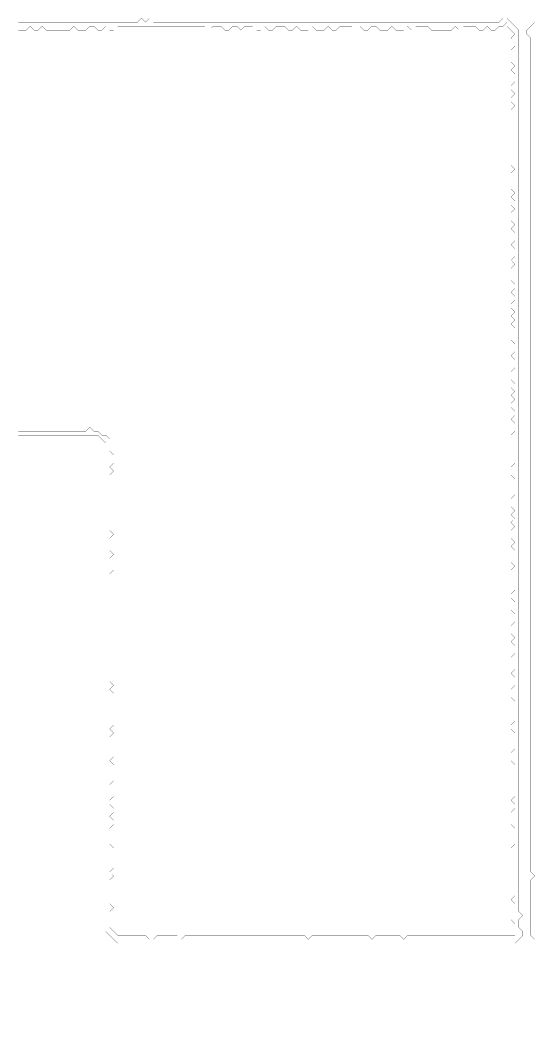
# Model space of a CAD drawing. Header units: metres. Extents: x 0 to 5012, y -5012 to 0.
# Drawn here: x 1260 to 2521, y -5012 to -2516 of the extents above; entities that cross this region are included whole.
import ezdxf

# ---------------------------------------------------------------- set-up
doc = ezdxf.new("R2010")
doc.units = ezdxf.units.M
doc.layers.add('conductor', color=1, linetype='Continuous')
doc.layers.add('substrate', color=5, linetype='Continuous')

msp = doc.modelspace()

# ---------------------------------------------------------------- linework, layer by layer
at = {"layer": 'conductor', "const_width": 0.5}
msp.add_lwpolyline([(1255.5, -3531.1), (1265.3, -3531.1), (1275.1, -3531.1), (1284.9, -3531.1), (1294.7, -3531.1), (1304.5, -3531.1), (1314.4, -3531.1), (1324.2, -3531.1), (1334, -3531.1), (1343.8, -3531.1), (1353.6, -3531.1), (1363.4, -3531.1), (1373.2, -3531.1), (1383, -3531.1), (1392.8, -3531.1), (1402.6, -3531.1), (1412.4, -3531.1), (1422.2, -3531.1), (1432.1, -3521.3), (1441.9, -3531.1), (1451.7, -3531.1), (1461.5, -3540.9), (1471.3, -3540.9), (1481.1, -3550.7), (1481.1, -3560.5), (1481.1, -3570.3), (1481.1, -3580.1), (1490.9, -3589.9), (1490.9, -3599.8), (1490.9, -3609.6), (1481.1, -3619.4), (1490.9, -3629.2), (1481.1, -3639), (1481.1, -3648.8), (1481.1, -3658.6), (1481.1, -3668.4), (1481.1, -3678.2), (1481.1, -3688), (1481.1, -3697.8), (1481.1, -3707.6), (1481.1, -3717.5), (1481.1, -3727.3), (1481.1, -3737.1), (1481.1, -3746.9), (1490.9, -3756.7), (1481.1, -3766.5), (1481.1, -3776.3), (1490.9, -3786.1), (1481.1, -3795.9), (1481.1, -3805.7), (1481.1, -3815.5), (1481.1, -3825.4), (1490.9, -3835.2), (1481.1, -3845), (1481.1, -3854.8), (1490.9, -3864.6), (1490.9, -3874.4), (1481.1, -3884.2), (1481.1, -3894), (1481.1, -3903.8), (1481.1, -3913.6), (1481.1, -3923.4), (1481.1, -3933.2), (1481.1, -3943.1), (1481.1, -3952.9), (1481.1, -3962.7), (1481.1, -3972.5), (1481.1, -3982.3), (1481.1, -3992.1), (1481.1, -4001.9), (1481.1, -4011.7), (1481.1, -4021.5), (1481.1, -4031.3), (1481.1, -4041.1), (1481.1, -4050.9), (1481.1, -4060.8), (1481.1, -4070.6), (1481.1, -4080.4), (1481.1, -4090.2), (1481.1, -4100), (1481.1, -4109.8), (1481.1, -4119.6), (1481.1, -4129.4), (1481.1, -4139.2), (1481.1, -4149), (1490.9, -4158.8), (1481.1, -4168.7), (1490.9, -4178.5), (1490.9, -4188.3), (1490.9, -4198.1), (1490.9, -4207.9), (1490.9, -4217.7), (1490.9, -4227.5), (1490.9, -4237.3), (1490.9, -4247.1), (1490.9, -4256.9), (1481.1, -4266.7), (1490.9, -4276.5), (1481.1, -4286.4), (1481.1, -4296.2), (1481.1, -4306), (1490.9, -4315.8), (1490.9, -4325.6), (1490.9, -4335.4), (1481.1, -4345.2), (1490.9, -4355), (1490.9, -4364.8), (1490.9, -4374.6), (1490.9, -4384.4), (1490.9, -4394.2), (1481.1, -4404.1), (1490.9, -4413.9), (1490.9, -4423.7), (1490.9, -4433.5), (1481.1, -4443.3), (1481.1, -4453.1), (1490.9, -4462.9), (1490.9, -4472.7), (1481.1, -4482.5), (1490.9, -4492.3), (1490.9, -4502.1), (1481.1, -4512), (1481.1, -4521.8), (1490.9, -4531.6), (1481.1, -4541.4), (1481.1, -4551.2), (1490.9, -4561), (1490.9, -4570.8), (1490.9, -4580.6), (1490.9, -4590.4), (1490.9, -4600.2), (1490.9, -4610), (1481.1, -4619.8), (1490.9, -4629.7), (1481.1, -4639.5), (1481.1, -4649.3), (1481.1, -4659.1), (1481.1, -4668.9), (1481.1, -4678.7), (1481.1, -4688.5), (1481.1, -4698.3), (1490.9, -4708.1), (1481.1, -4717.9), (1481.1, -4727.7), (1481.1, -4737.6), (1490.9, -4747.4), (1481.1, -4757.2), (1490.9, -4767), (1500.7, -4776.8), (1510.5, -4776.8), (1520.3, -4776.8), (1530.1, -4776.8), (1539.9, -4776.8), (1549.8, -4776.8), (1559.6, -4776.8), (1569.4, -4776.8), (1579.2, -4786.6), (1589, -4786.6), (1598.8, -4776.8), (1608.6, -4776.8), (1618.4, -4776.8), (1628.2, -4776.8), (1638, -4776.8), (1647.8, -4776.8), (1657.7, -4786.6), (1667.5, -4776.8), (1677.3, -4776.8), (1687.1, -4776.8), (1696.9, -4776.8), (1706.7, -4776.8), (1716.5, -4776.8), (1726.3, -4776.8), (1736.1, -4776.8), (1745.9, -4776.8), (1755.7, -4776.8), (1765.5, -4776.8), (1775.4, -4776.8), (1785.2, -4776.8), (1795, -4776.8), (1804.8, -4776.8), (1814.6, -4776.8), (1824.4, -4776.8), (1834.2, -4776.8), (1844, -4776.8), (1853.8, -4776.8), (1863.6, -4776.8), (1873.4, -4776.8), (1883.2, -4776.8), (1893.1, -4776.8), (1902.9, -4776.8), (1912.7, -4776.8), (1922.5, -4776.8), (1932.3, -4776.8), (1942.1, -4776.8), (1951.9, -4776.8), (1961.7, -4776.8), (1971.5, -4786.6), (1981.3, -4776.8), (1991.1, -4776.8), (2001, -4776.8), (2010.8, -4776.8), (2020.6, -4776.8), (2030.4, -4776.8), (2040.2, -4776.8), (2050, -4776.8), (2059.8, -4776.8), (2069.6, -4776.8), (2079.4, -4776.8), (2089.2, -4776.8), (2099, -4776.8), (2108.8, -4776.8), (2118.7, -4776.8), (2128.5, -4786.6), (2138.3, -4776.8), (2148.1, -4776.8), (2157.9, -4776.8), (2167.7, -4776.8), (2177.5, -4776.8), (2187.3, -4776.8), (2197.1, -4776.8), (2206.9, -4786.6), (2216.7, -4776.8), (2226.6, -4776.8), (2236.4, -4776.8), (2246.2, -4776.8), (2256, -4776.8), (2265.8, -4776.8), (2275.6, -4776.8), (2285.4, -4776.8), (2295.2, -4776.8), (2305, -4776.8), (2314.8, -4776.8), (2324.6, -4776.8), (2334.4, -4776.8), (2344.3, -4776.8), (2354.1, -4776.8), (2363.9, -4776.8), (2373.7, -4776.8), (2383.5, -4776.8), (2393.3, -4776.8), (2403.1, -4776.8), (2412.9, -4776.8), (2422.7, -4776.8), (2432.5, -4776.8), (2442.3, -4776.8), (2452.1, -4776.8), (2462, -4776.8), (2471.8, -4776.8), (2481.6, -4776.8), (2481.6, -4767), (2481.6, -4757.2), (2481.6, -4747.4), (2471.8, -4737.6), (2471.8, -4727.7), (2481.6, -4717.9), (2481.6, -4708.1), (2481.6, -4698.3), (2471.8, -4688.5), (2481.6, -4678.7), (2481.6, -4668.9), (2481.6, -4659.1), (2471.8, -4649.3), (2471.8, -4639.5), (2471.8, -4629.7), (2471.8, -4619.8), (2471.8, -4610), (2471.8, -4600.2), (2471.8, -4590.4), (2471.8, -4580.6), (2471.8, -4570.8), (2471.8, -4561), (2481.6, -4551.2), (2481.6, -4541.4), (2481.6, -4531.6), (2481.6, -4521.8), (2481.6, -4512), (2471.8, -4502.1), (2471.8, -4492.3), (2471.8, -4482.5), (2471.8, -4472.7), (2481.6, -4462.9), (2481.6, -4453.1), (2471.8, -4443.3), (2481.6, -4433.5), (2471.8, -4423.7), (2471.8, -4413.9), (2471.8, -4404.1), (2481.6, -4394.2), (2481.6, -4384.4), (2481.6, -4374.6), (2481.6, -4364.8), (2481.6, -4355), (2471.8, -4345.2), (2471.8, -4335.4), (2471.8, -4325.6), (2481.6, -4315.8), (2481.6, -4306), (2481.6, -4296.2), (2481.6, -4286.4), (2481.6, -4276.5), (2471.8, -4266.7), (2471.8, -4256.9), (2481.6, -4247.1), (2481.6, -4237.3), (2481.6, -4227.5), (2481.6, -4217.7), (2481.6, -4207.9), (2481.6, -4198.1), (2471.8, -4188.3), (2471.8, -4178.5), (2471.8, -4168.7), (2481.6, -4158.8), (2481.6, -4149), (2481.6, -4139.2), (2471.8, -4129.4), (2481.6, -4119.6), (2481.6, -4109.8), (2471.8, -4100), (2471.8, -4090.2), (2481.6, -4080.4), (2481.6, -4070.6), (2481.6, -4060.8), (2471.8, -4050.9), (2481.6, -4041.1), (2471.8, -4031.3), (2471.8, -4021.5), (2471.8, -4011.7), (2481.6, -4001.9), (2481.6, -3992.1), (2481.6, -3982.3), (2471.8, -3972.5), (2481.6, -3962.7), (2481.6, -3952.9), (2471.8, -3943.1), (2471.8, -3933.2), (2481.6, -3923.4), (2481.6, -3913.6), (2481.6, -3903.8), (2481.6, -3894), (2481.6, -3884.2), (2471.8, -3874.4), (2481.6, -3864.6), (2471.8, -3854.8), (2481.6, -3845), (2481.6, -3835.2), (2481.6, -3825.4), (2471.8, -3815.5), (2481.6, -3805.7), (2471.8, -3795.9), (2471.8, -3786.1), (2471.8, -3776.3), (2481.6, -3766.5), (2471.8, -3756.7), (2481.6, -3746.9), (2471.8, -3737.1), (2481.6, -3727.3), (2471.8, -3717.5), (2471.8, -3707.6), (2471.8, -3697.8), (2481.6, -3688), (2481.6, -3678.2), (2481.6, -3668.4), (2481.6, -3658.6), (2481.6, -3648.8), (2471.8, -3639), (2471.8, -3629.2), (2471.8, -3619.4), (2481.6, -3609.6), (2481.6, -3599.8), (2481.6, -3589.9), (2481.6, -3580.1), (2481.6, -3570.3), (2481.6, -3560.5), (2481.6, -3550.7), (2471.8, -3540.9), (2481.6, -3531.1), (2481.6, -3521.3), (2481.6, -3511.5), (2471.8, -3501.7), (2481.6, -3491.9), (2481.6, -3482.1), (2471.8, -3472.2), (2471.8, -3462.4), (2481.6, -3452.6), (2471.8, -3442.8), (2481.6, -3433), (2471.8, -3423.2), (2481.6, -3413.4), (2471.8, -3403.6), (2471.8, -3393.8), (2471.8, -3384), (2481.6, -3374.2), (2481.6, -3364.3), (2481.6, -3354.5), (2471.8, -3344.7), (2481.6, -3334.9), (2481.6, -3325.1), (2481.6, -3315.3), (2471.8, -3305.5), (2481.6, -3295.7), (2481.6, -3285.9), (2481.6, -3276.1), (2471.8, -3266.3), (2481.6, -3256.5), (2471.8, -3246.6), (2481.6, -3236.8), (2471.8, -3227), (2471.8, -3217.2), (2481.6, -3207.4), (2481.6, -3197.6), (2471.8, -3187.8), (2481.6, -3178), (2481.6, -3168.2), (2471.8, -3158.4), (2471.8, -3148.6), (2471.8, -3138.8), (2471.8, -3128.9), (2481.6, -3119.1), (2471.8, -3109.3), (2481.6, -3099.5), (2481.6, -3089.7), (2481.6, -3079.9), (2471.8, -3070.1), (2481.6, -3060.3), (2481.6, -3050.5), (2481.6, -3040.7), (2471.8, -3030.9), (2481.6, -3021), (2471.8, -3011.2), (2471.8, -3001.4), (2471.8, -2991.6), (2481.6, -2981.8), (2471.8, -2972), (2481.6, -2962.2), (2471.8, -2952.4), (2481.6, -2942.6), (2471.8, -2932.8), (2471.8, -2923), (2471.8, -2913.2), (2471.8, -2903.3), (2471.8, -2893.5), (2481.6, -2883.7), (2471.8, -2873.9), (2471.8, -2864.1), (2471.8, -2854.3), (2471.8, -2844.5), (2471.8, -2834.7), (2471.8, -2824.9), (2471.8, -2815.1), (2471.8, -2805.3), (2471.8, -2795.4), (2471.8, -2785.6), (2471.8, -2775.8), (2471.8, -2766), (2471.8, -2756.2), (2471.8, -2746.4), (2471.8, -2736.6), (2481.6, -2726.8), (2471.8, -2717), (2471.8, -2707.2), (2481.6, -2697.4), (2471.8, -2687.6), (2471.8, -2677.7), (2481.6, -2667.9), (2481.6, -2658.1), (2481.6, -2648.3), (2471.8, -2638.5), (2481.6, -2628.7), (2471.8, -2618.9), (2471.8, -2609.1), (2471.8, -2599.3), (2471.8, -2589.5), (2481.6, -2579.7), (2481.6, -2569.9), (2471.8, -2560), (2481.6, -2550.2), (2471.8, -2540.4), (2462, -2530.6), (2462, -2520.8), (2452.1, -2530.6), (2442.3, -2530.6), (2432.5, -2540.4), (2422.7, -2540.4), (2412.9, -2530.6), (2403.1, -2540.4), (2393.3, -2540.4), (2383.5, -2530.6), (2373.7, -2530.6), (2363.9, -2530.6), (2354.1, -2530.6), (2344.3, -2540.4), (2334.4, -2530.6), (2324.6, -2540.4), (2314.8, -2540.4), (2305, -2540.4), (2295.2, -2540.4), (2285.4, -2540.4), (2275.6, -2540.4), (2265.8, -2530.6), (2256, -2530.6), (2246.2, -2530.6), (2236.4, -2530.6), (2226.6, -2540.4), (2216.7, -2530.6), (2206.9, -2540.4), (2197.1, -2540.4), (2187.3, -2540.4), (2177.5, -2530.6), (2167.7, -2540.4), (2157.9, -2540.4), (2148.1, -2540.4), (2138.3, -2530.6), (2128.5, -2530.6), (2118.7, -2540.4), (2108.8, -2540.4), (2099, -2530.6), (2089.2, -2540.4), (2079.4, -2530.6), (2069.6, -2530.6), (2059.8, -2530.6), (2050, -2530.6), (2040.2, -2540.4), (2030.4, -2540.4), (2020.6, -2530.6), (2010.8, -2540.4), (2001, -2540.4), (1991.1, -2540.4), (1981.3, -2530.6), (1971.5, -2540.4), (1961.7, -2540.4), (1951.9, -2540.4), (1942.1, -2530.6), (1932.3, -2540.4), (1922.5, -2540.4), (1912.7, -2530.6), (1902.9, -2530.6), (1893.1, -2530.6), (1883.2, -2540.4), (1873.4, -2540.4), (1863.6, -2530.6), (1853.8, -2540.4), (1844, -2540.4), (1834.2, -2530.6), (1824.4, -2530.6), (1814.6, -2530.6), (1804.8, -2540.4), (1795, -2530.6), (1785.2, -2530.6), (1775.4, -2540.4), (1765.5, -2540.4), (1755.7, -2530.6), (1745.9, -2530.6), (1736.1, -2530.6), (1726.3, -2540.4), (1716.5, -2530.6), (1706.7, -2530.6), (1696.9, -2530.6), (1687.1, -2530.6), (1677.3, -2530.6), (1667.5, -2530.6), (1657.7, -2530.6), (1647.8, -2530.6), (1638, -2530.6), (1628.2, -2530.6), (1618.4, -2530.6), (1608.6, -2530.6), (1598.8, -2530.6), (1589, -2530.6), (1579.2, -2530.6), (1569.4, -2530.6), (1559.6, -2530.6), (1549.8, -2530.6), (1539.9, -2530.6), (1530.1, -2530.6), (1520.3, -2530.6), (1510.5, -2530.6), (1500.7, -2530.6), (1490.9, -2540.4), (1481.1, -2540.4), (1471.3, -2530.6), (1461.5, -2540.4), (1451.7, -2540.4), (1441.9, -2530.6), (1432.1, -2530.6), (1422.2, -2540.4), (1412.4, -2540.4), (1402.6, -2540.4), (1392.8, -2530.6), (1383, -2540.4), (1373.2, -2540.4), (1363.4, -2540.4), (1353.6, -2540.4), (1343.8, -2540.4), (1334, -2540.4), (1324.2, -2540.4), (1314.4, -2530.6), (1304.5, -2540.4), (1294.7, -2540.4), (1284.9, -2530.6), (1275.1, -2540.4), (1265.3, -2540.4), (1255.5, -2540.4)], dxfattribs=at)
at = {"layer": 'substrate', "const_width": 0.5}
for points in [[(1255.5, -2520.8), (1265.3, -2520.8), (1275.1, -2520.8), (1284.9, -2520.8), (1294.7, -2520.8), (1304.5, -2520.8), (1314.4, -2520.8), (1324.2, -2520.8), (1334, -2520.8), (1343.8, -2520.8), (1353.6, -2520.8), (1363.4, -2520.8), (1373.2, -2520.8), (1383, -2520.8), (1392.8, -2520.8), (1402.6, -2520.8), (1412.4, -2520.8), (1422.2, -2520.8), (1432.1, -2520.8), (1441.9, -2520.8), (1451.7, -2520.8), (1461.5, -2520.8), (1471.3, -2520.8), (1481.1, -2520.8), (1490.9, -2520.8), (1500.7, -2520.8), (1510.5, -2520.8), (1520.3, -2520.8), (1530.1, -2520.8), (1539.9, -2520.8), (1549.8, -2520.8), (1559.6, -2511), (1569.4, -2520.8), (1579.2, -2511), (1589, -2520.8), (1598.8, -2520.8), (1608.6, -2520.8), (1618.4, -2520.8), (1628.2, -2520.8), (1638, -2520.8), (1647.8, -2520.8), (1657.7, -2520.8), (1667.5, -2520.8), (1677.3, -2520.8), (1687.1, -2520.8), (1696.9, -2520.8), (1706.7, -2520.8), (1716.5, -2520.8), (1726.3, -2520.8), (1736.1, -2520.8), (1745.9, -2520.8), (1755.7, -2520.8), (1765.5, -2520.8), (1775.4, -2520.8), (1785.2, -2520.8), (1795, -2520.8), (1804.8, -2520.8), (1814.6, -2520.8), (1824.4, -2520.8), (1834.2, -2520.8), (1844, -2520.8), (1853.8, -2520.8), (1863.6, -2520.8), (1873.4, -2520.8), (1883.2, -2520.8), (1893.1, -2520.8), (1902.9, -2520.8), (1912.7, -2520.8), (1922.5, -2520.8), (1932.3, -2520.8), (1942.1, -2520.8), (1951.9, -2520.8), (1961.7, -2520.8), (1971.5, -2520.8), (1981.3, -2520.8), (1991.1, -2520.8), (2001, -2520.8), (2010.8, -2520.8), (2020.6, -2520.8), (2030.4, -2520.8), (2040.2, -2520.8), (2050, -2520.8), (2059.8, -2520.8), (2069.6, -2520.8), (2079.4, -2520.8), (2089.2, -2520.8), (2099, -2520.8), (2108.8, -2520.8), (2118.7, -2520.8), (2128.5, -2520.8), (2138.3, -2520.8), (2148.1, -2520.8), (2157.9, -2520.8), (2167.7, -2520.8), (2177.5, -2520.8), (2187.3, -2520.8), (2197.1, -2520.8), (2206.9, -2520.8), (2216.7, -2520.8), (2226.6, -2520.8), (2236.4, -2520.8), (2246.2, -2520.8), (2256, -2520.8), (2265.8, -2520.8), (2275.6, -2520.8), (2285.4, -2520.8), (2295.2, -2520.8), (2305, -2520.8), (2314.8, -2520.8), (2324.6, -2520.8), (2334.4, -2520.8), (2344.3, -2520.8), (2354.1, -2520.8), (2363.9, -2520.8), (2373.7, -2520.8), (2383.5, -2520.8), (2393.3, -2520.8), (2403.1, -2520.8), (2412.9, -2520.8), (2422.7, -2520.8), (2432.5, -2520.8), (2442.3, -2520.8), (2452.1, -2511)], [(2462, -2511), (2471.8, -2520.8), (2481.6, -2530.6), (2491.4, -2540.4), (2491.4, -2550.2), (2491.4, -2560), (2491.4, -2569.9), (2491.4, -2579.7), (2491.4, -2589.5), (2491.4, -2599.3), (2491.4, -2609.1), (2491.4, -2618.9), (2491.4, -2628.7), (2491.4, -2638.5), (2491.4, -2648.3), (2491.4, -2658.1), (2491.4, -2667.9), (2491.4, -2677.7), (2491.4, -2687.6), (2491.4, -2697.4), (2491.4, -2707.2), (2491.4, -2717), (2491.4, -2726.8), (2491.4, -2736.6), (2491.4, -2746.4), (2491.4, -2756.2), (2491.4, -2766), (2491.4, -2775.8), (2491.4, -2785.6), (2491.4, -2795.4), (2491.4, -2805.3), (2491.4, -2815.1), (2491.4, -2824.9), (2491.4, -2834.7), (2491.4, -2844.5), (2491.4, -2854.3), (2491.4, -2864.1), (2491.4, -2873.9), (2491.4, -2883.7), (2491.4, -2893.5), (2491.4, -2903.3), (2491.4, -2913.2), (2491.4, -2923), (2491.4, -2932.8), (2491.4, -2942.6), (2491.4, -2952.4), (2491.4, -2962.2), (2491.4, -2972), (2491.4, -2981.8), (2491.4, -2991.6), (2491.4, -3001.4), (2491.4, -3011.2), (2491.4, -3021), (2491.4, -3030.9), (2491.4, -3040.7), (2491.4, -3050.5), (2491.4, -3060.3), (2491.4, -3070.1), (2491.4, -3079.9), (2491.4, -3089.7), (2491.4, -3099.5), (2491.4, -3109.3), (2491.4, -3119.1), (2491.4, -3128.9), (2491.4, -3138.8), (2491.4, -3148.6), (2491.4, -3158.4), (2491.4, -3168.2), (2491.4, -3178), (2491.4, -3187.8), (2491.4, -3197.6), (2491.4, -3207.4), (2491.4, -3217.2), (2491.4, -3227), (2491.4, -3236.8), (2491.4, -3246.6), (2491.4, -3256.5), (2491.4, -3266.3), (2491.4, -3276.1), (2491.4, -3285.9), (2491.4, -3295.7), (2491.4, -3305.5), (2491.4, -3315.3), (2491.4, -3325.1), (2491.4, -3334.9), (2491.4, -3344.7), (2491.4, -3354.5), (2491.4, -3364.3), (2491.4, -3374.2), (2491.4, -3384), (2491.4, -3393.8), (2491.4, -3403.6), (2491.4, -3413.4), (2491.4, -3423.2), (2491.4, -3433), (2491.4, -3442.8), (2491.4, -3452.6), (2491.4, -3462.4), (2491.4, -3472.2), (2491.4, -3482.1), (2491.4, -3491.9), (2491.4, -3501.7), (2491.4, -3511.5), (2491.4, -3521.3), (2491.4, -3531.1), (2491.4, -3540.9), (2491.4, -3550.7), (2491.4, -3560.5), (2491.4, -3570.3), (2491.4, -3580.1), (2491.4, -3589.9), (2491.4, -3599.8), (2491.4, -3609.6), (2491.4, -3619.4), (2491.4, -3629.2), (2491.4, -3639), (2491.4, -3648.8), (2491.4, -3658.6), (2491.4, -3668.4), (2491.4, -3678.2), (2491.4, -3688), (2491.4, -3697.8), (2491.4, -3707.6), (2491.4, -3717.5), (2491.4, -3727.3), (2491.4, -3737.1), (2491.4, -3746.9), (2491.4, -3756.7), (2491.4, -3766.5), (2491.4, -3776.3), (2491.4, -3786.1), (2491.4, -3795.9), (2491.4, -3805.7), (2491.4, -3815.5), (2491.4, -3825.4), (2491.4, -3835.2), (2491.4, -3845), (2491.4, -3854.8), (2491.4, -3864.6), (2491.4, -3874.4), (2491.4, -3884.2), (2491.4, -3894), (2491.4, -3903.8), (2491.4, -3913.6), (2491.4, -3923.4), (2491.4, -3933.2), (2491.4, -3943.1), (2491.4, -3952.9), (2491.4, -3962.7), (2491.4, -3972.5), (2491.4, -3982.3), (2491.4, -3992.1), (2491.4, -4001.9), (2491.4, -4011.7), (2491.4, -4021.5), (2491.4, -4031.3), (2491.4, -4041.1), (2491.4, -4050.9), (2491.4, -4060.8), (2491.4, -4070.6), (2491.4, -4080.4), (2491.4, -4090.2), (2491.4, -4100), (2491.4, -4109.8), (2491.4, -4119.6), (2491.4, -4129.4), (2491.4, -4139.2), (2491.4, -4149), (2491.4, -4158.8), (2491.4, -4168.7), (2491.4, -4178.5), (2491.4, -4188.3), (2491.4, -4198.1), (2491.4, -4207.9), (2491.4, -4217.7), (2491.4, -4227.5), (2491.4, -4237.3), (2491.4, -4247.1), (2491.4, -4256.9), (2491.4, -4266.7), (2491.4, -4276.5), (2491.4, -4286.4), (2491.4, -4296.2), (2491.4, -4306), (2491.4, -4315.8), (2491.4, -4325.6), (2491.4, -4335.4), (2491.4, -4345.2), (2491.4, -4355), (2491.4, -4364.8), (2491.4, -4374.6), (2491.4, -4384.4), (2491.4, -4394.2), (2491.4, -4404.1), (2491.4, -4413.9), (2491.4, -4423.7), (2491.4, -4433.5), (2491.4, -4443.3), (2491.4, -4453.1), (2491.4, -4462.9), (2491.4, -4472.7), (2491.4, -4482.5), (2491.4, -4492.3), (2491.4, -4502.1), (2491.4, -4512), (2491.4, -4521.8), (2491.4, -4531.6), (2491.4, -4541.4), (2491.4, -4551.2), (2491.4, -4561), (2491.4, -4570.8), (2491.4, -4580.6), (2491.4, -4590.4), (2491.4, -4600.2), (2491.4, -4610), (2491.4, -4619.8), (2491.4, -4629.7), (2491.4, -4639.5), (2491.4, -4649.3), (2491.4, -4659.1), (2491.4, -4668.9), (2491.4, -4678.7), (2491.4, -4688.5), (2491.4, -4698.3), (2491.4, -4708.1), (2491.4, -4717.9), (2501.2, -4727.7), (2491.4, -4737.6), (2491.4, -4747.4), (2491.4, -4757.2), (2501.2, -4767), (2501.2, -4776.8), (2491.4, -4786.6), (2481.6, -4796.4), (2471.8, -4796.4), (2462, -4796.4), (2452.1, -4796.4), (2442.3, -4796.4), (2432.5, -4796.4), (2422.7, -4796.4), (2412.9, -4796.4), (2403.1, -4796.4), (2393.3, -4796.4), (2383.5, -4796.4), (2373.7, -4796.4), (2363.9, -4796.4), (2354.1, -4796.4), (2344.3, -4796.4), (2334.4, -4796.4), (2324.6, -4796.4), (2314.8, -4796.4), (2305, -4796.4), (2295.2, -4796.4), (2285.4, -4796.4), (2275.6, -4796.4), (2265.8, -4796.4), (2256, -4796.4), (2246.2, -4796.4), (2236.4, -4796.4), (2226.6, -4796.4), (2216.7, -4796.4), (2206.9, -4796.4), (2197.1, -4796.4), (2187.3, -4796.4), (2177.5, -4796.4), (2167.7, -4796.4), (2157.9, -4796.4), (2148.1, -4796.4), (2138.3, -4796.4), (2128.5, -4796.4), (2118.7, -4796.4), (2108.8, -4796.4), (2099, -4796.4), (2089.2, -4796.4), (2079.4, -4796.4), (2069.6, -4796.4), (2059.8, -4796.4), (2050, -4796.4), (2040.2, -4796.4), (2030.4, -4796.4), (2020.6, -4796.4), (2010.8, -4796.4), (2001, -4796.4), (1991.1, -4796.4), (1981.3, -4796.4), (1971.5, -4796.4), (1961.7, -4796.4), (1951.9, -4796.4), (1942.1, -4796.4), (1932.3, -4796.4), (1922.5, -4796.4), (1912.7, -4796.4), (1902.9, -4796.4), (1893.1, -4796.4), (1883.2, -4796.4), (1873.4, -4796.4), (1863.6, -4796.4), (1853.8, -4796.4), (1844, -4796.4), (1834.2, -4796.4), (1824.4, -4796.4), (1814.6, -4796.4), (1804.8, -4796.4), (1795, -4796.4), (1785.2, -4796.4), (1775.4, -4796.4), (1765.5, -4796.4), (1755.7, -4796.4), (1745.9, -4796.4), (1736.1, -4796.4), (1726.3, -4796.4), (1716.5, -4796.4), (1706.7, -4796.4), (1696.9, -4796.4), (1687.1, -4796.4), (1677.3, -4796.4), (1667.5, -4796.4), (1657.7, -4796.4), (1647.8, -4796.4), (1638, -4796.4), (1628.2, -4796.4), (1618.4, -4796.4), (1608.6, -4796.4), (1598.8, -4796.4), (1589, -4796.4), (1579.2, -4796.4), (1569.4, -4796.4), (1559.6, -4796.4), (1549.8, -4796.4), (1539.9, -4796.4), (1530.1, -4796.4), (1520.3, -4796.4), (1510.5, -4796.4), (1500.7, -4796.4), (1490.9, -4786.6), (1481.1, -4776.8), (1471.3, -4767), (1471.3, -4757.2), (1471.3, -4747.4), (1471.3, -4737.6), (1471.3, -4727.7), (1471.3, -4717.9), (1471.3, -4708.1), (1471.3, -4698.3), (1471.3, -4688.5), (1471.3, -4678.7), (1471.3, -4668.9), (1471.3, -4659.1), (1471.3, -4649.3), (1471.3, -4639.5), (1471.3, -4629.7), (1471.3, -4619.8), (1471.3, -4610), (1471.3, -4600.2), (1471.3, -4590.4), (1471.3, -4580.6), (1471.3, -4570.8), (1471.3, -4561), (1471.3, -4551.2), (1471.3, -4541.4), (1471.3, -4531.6), (1471.3, -4521.8), (1471.3, -4512), (1471.3, -4502.1), (1471.3, -4492.3), (1471.3, -4482.5), (1471.3, -4472.7), (1471.3, -4462.9), (1471.3, -4453.1), (1471.3, -4443.3), (1471.3, -4433.5), (1471.3, -4423.7), (1471.3, -4413.9), (1471.3, -4404.1), (1471.3, -4394.2), (1471.3, -4384.4), (1471.3, -4374.6), (1471.3, -4364.8), (1471.3, -4355), (1471.3, -4345.2), (1471.3, -4335.4), (1471.3, -4325.6), (1471.3, -4315.8), (1471.3, -4306), (1471.3, -4296.2), (1471.3, -4286.4), (1471.3, -4276.5), (1471.3, -4266.7), (1471.3, -4256.9), (1471.3, -4247.1), (1471.3, -4237.3), (1471.3, -4227.5), (1471.3, -4217.7), (1471.3, -4207.9), (1471.3, -4198.1), (1471.3, -4188.3), (1471.3, -4178.5), (1471.3, -4168.7), (1471.3, -4158.8), (1471.3, -4149), (1471.3, -4139.2), (1471.3, -4129.4), (1471.3, -4119.6), (1471.3, -4109.8), (1471.3, -4100), (1471.3, -4090.2), (1471.3, -4080.4), (1471.3, -4070.6), (1471.3, -4060.8), (1471.3, -4050.9), (1471.3, -4041.1), (1471.3, -4031.3), (1471.3, -4021.5), (1471.3, -4011.7), (1471.3, -4001.9), (1471.3, -3992.1), (1471.3, -3982.3), (1471.3, -3972.5), (1471.3, -3962.7), (1471.3, -3952.9), (1471.3, -3943.1), (1471.3, -3933.2), (1471.3, -3923.4), (1471.3, -3913.6), (1471.3, -3903.8), (1471.3, -3894), (1471.3, -3884.2), (1471.3, -3874.4), (1471.3, -3864.6), (1471.3, -3854.8), (1471.3, -3845), (1471.3, -3835.2), (1471.3, -3825.4), (1471.3, -3815.5), (1471.3, -3805.7), (1471.3, -3795.9), (1471.3, -3786.1), (1471.3, -3776.3), (1471.3, -3766.5), (1471.3, -3756.7), (1471.3, -3746.9), (1471.3, -3737.1), (1471.3, -3727.3), (1471.3, -3717.5), (1471.3, -3707.6), (1471.3, -3697.8), (1471.3, -3688), (1471.3, -3678.2), (1471.3, -3668.4), (1471.3, -3658.6), (1471.3, -3648.8), (1471.3, -3639), (1471.3, -3629.2), (1471.3, -3619.4), (1471.3, -3609.6), (1471.3, -3599.8), (1471.3, -3589.9), (1471.3, -3580.1), (1471.3, -3570.3), (1471.3, -3560.5), (1461.5, -3550.7), (1451.7, -3540.9), (1441.9, -3540.9), (1432.1, -3540.9), (1422.2, -3540.9), (1412.4, -3540.9), (1402.6, -3540.9), (1392.8, -3540.9), (1383, -3540.9), (1373.2, -3540.9), (1363.4, -3540.9), (1353.6, -3540.9), (1343.8, -3540.9), (1334, -3540.9), (1324.2, -3540.9), (1314.4, -3540.9), (1304.5, -3540.9), (1294.7, -3540.9), (1284.9, -3540.9), (1275.1, -3540.9), (1265.3, -3540.9), (1255.5, -3540.9)], [(2530.6, -4786.6), (2520.8, -4776.8), (2520.8, -4767), (2520.8, -4757.2), (2520.8, -4747.4), (2520.8, -4737.6), (2520.8, -4727.7), (2520.8, -4717.9), (2520.8, -4708.1), (2520.8, -4698.3), (2520.8, -4688.5), (2520.8, -4678.7), (2520.8, -4668.9), (2520.8, -4659.1), (2520.8, -4649.3), (2520.8, -4639.5), (2530.6, -4629.7), (2520.8, -4619.8), (2520.8, -4610), (2520.8, -4600.2), (2520.8, -4590.4), (2520.8, -4580.6), (2520.8, -4570.8), (2520.8, -4561), (2520.8, -4551.2), (2520.8, -4541.4), (2520.8, -4531.6), (2520.8, -4521.8), (2520.8, -4512), (2520.8, -4502.1), (2520.8, -4492.3), (2520.8, -4482.5), (2520.8, -4472.7), (2520.8, -4462.9), (2520.8, -4453.1), (2520.8, -4443.3), (2520.8, -4433.5), (2520.8, -4423.7), (2520.8, -4413.9), (2520.8, -4404.1), (2520.8, -4394.2), (2520.8, -4384.4), (2520.8, -4374.6), (2520.8, -4364.8), (2520.8, -4355), (2520.8, -4345.2), (2520.8, -4335.4), (2520.8, -4325.6), (2520.8, -4315.8), (2520.8, -4306), (2520.8, -4296.2), (2520.8, -4286.4), (2520.8, -4276.5), (2520.8, -4266.7), (2520.8, -4256.9), (2520.8, -4247.1), (2520.8, -4237.3), (2520.8, -4227.5), (2520.8, -4217.7), (2520.8, -4207.9), (2520.8, -4198.1), (2520.8, -4188.3), (2520.8, -4178.5), (2520.8, -4168.7), (2520.8, -4158.8), (2520.8, -4149), (2520.8, -4139.2), (2520.8, -4129.4), (2520.8, -4119.6), (2520.8, -4109.8), (2520.8, -4100), (2520.8, -4090.2), (2520.8, -4080.4), (2520.8, -4070.6), (2520.8, -4060.8), (2520.8, -4050.9), (2520.8, -4041.1), (2520.8, -4031.3), (2520.8, -4021.5), (2520.8, -4011.7), (2520.8, -4001.9), (2520.8, -3992.1), (2520.8, -3982.3), (2520.8, -3972.5), (2520.8, -3962.7), (2520.8, -3952.9), (2520.8, -3943.1), (2520.8, -3933.2), (2520.8, -3923.4), (2520.8, -3913.6), (2520.8, -3903.8), (2520.8, -3894), (2520.8, -3884.2), (2520.8, -3874.4), (2520.8, -3864.6), (2520.8, -3854.8), (2520.8, -3845), (2520.8, -3835.2), (2520.8, -3825.4), (2520.8, -3815.5), (2520.8, -3805.7), (2520.8, -3795.9), (2520.8, -3786.1), (2520.8, -3776.3), (2520.8, -3766.5), (2520.8, -3756.7), (2520.8, -3746.9), (2520.8, -3737.1), (2520.8, -3727.3), (2520.8, -3717.5), (2520.8, -3707.6), (2520.8, -3697.8), (2520.8, -3688), (2520.8, -3678.2), (2520.8, -3668.4), (2520.8, -3658.6), (2520.8, -3648.8), (2520.8, -3639), (2520.8, -3629.2), (2520.8, -3619.4), (2520.8, -3609.6), (2520.8, -3599.8), (2520.8, -3589.9), (2520.8, -3580.1), (2520.8, -3570.3), (2520.8, -3560.5), (2520.8, -3550.7), (2520.8, -3540.9), (2520.8, -3531.1), (2520.8, -3521.3), (2520.8, -3511.5), (2520.8, -3501.7), (2520.8, -3491.9), (2520.8, -3482.1), (2520.8, -3472.2), (2520.8, -3462.4), (2520.8, -3452.6), (2520.8, -3442.8), (2520.8, -3433), (2520.8, -3423.2), (2520.8, -3413.4), (2520.8, -3403.6), (2520.8, -3393.8), (2520.8, -3384), (2520.8, -3374.2), (2520.8, -3364.3), (2520.8, -3354.5), (2520.8, -3344.7), (2520.8, -3334.9), (2520.8, -3325.1), (2520.8, -3315.3), (2520.8, -3305.5), (2520.8, -3295.7), (2520.8, -3285.9), (2520.8, -3276.1), (2520.8, -3266.3), (2520.8, -3256.5), (2520.8, -3246.6), (2520.8, -3236.8), (2520.8, -3227), (2520.8, -3217.2), (2520.8, -3207.4), (2520.8, -3197.6), (2520.8, -3187.8), (2520.8, -3178), (2520.8, -3168.2), (2520.8, -3158.4), (2520.8, -3148.6), (2520.8, -3138.8), (2520.8, -3128.9), (2520.8, -3119.1), (2520.8, -3109.3), (2520.8, -3099.5), (2520.8, -3089.7), (2520.8, -3079.9), (2520.8, -3070.1), (2520.8, -3060.3), (2520.8, -3050.5), (2520.8, -3040.7), (2520.8, -3030.9), (2520.8, -3021), (2520.8, -3011.2), (2520.8, -3001.4), (2520.8, -2991.6), (2520.8, -2981.8), (2520.8, -2972), (2520.8, -2962.2), (2520.8, -2952.4), (2520.8, -2942.6), (2520.8, -2932.8), (2520.8, -2923), (2520.8, -2913.2), (2520.8, -2903.3), (2520.8, -2893.5), (2520.8, -2883.7), (2520.8, -2873.9), (2520.8, -2864.1), (2520.8, -2854.3), (2520.8, -2844.5), (2520.8, -2834.7), (2520.8, -2824.9), (2520.8, -2815.1), (2520.8, -2805.3), (2520.8, -2795.4), (2520.8, -2785.6), (2520.8, -2775.8), (2520.8, -2766), (2520.8, -2756.2), (2520.8, -2746.4), (2520.8, -2736.6), (2520.8, -2726.8), (2520.8, -2717), (2520.8, -2707.2), (2520.8, -2697.4), (2520.8, -2687.6), (2520.8, -2677.7), (2520.8, -2667.9), (2520.8, -2658.1), (2520.8, -2648.3), (2520.8, -2638.5), (2520.8, -2628.7), (2520.8, -2618.9), (2520.8, -2609.1), (2520.8, -2599.3), (2520.8, -2589.5), (2520.8, -2579.7), (2520.8, -2569.9), (2520.8, -2560), (2511, -2550.2), (2511, -2540.4), (2520.8, -2530.6), (2530.6, -2520.8)], [(1255.5, -5012.2), (1265.3, -5012.2), (1275.1, -5012.2), (1284.9, -5012.2), (1294.7, -5012.2), (1304.5, -5012.2), (1314.4, -5012.2), (1324.2, -5012.2), (1334, -5012.2), (1343.8, -5012.2), (1353.6, -5012.2), (1363.4, -5012.2), (1373.2, -5012.2), (1383, -5012.2), (1392.8, -5012.2), (1402.6, -5012.2), (1412.4, -5012.2), (1422.2, -5012.2), (1432.1, -5012.2), (1441.9, -5012.2), (1451.7, -5012.2), (1461.5, -5012.2), (1471.3, -5012.2), (1481.1, -5012.2), (1490.9, -5012.2), (1500.7, -5012.2), (1510.5, -5012.2), (1520.3, -5012.2), (1530.1, -5012.2), (1539.9, -5012.2), (1549.8, -5012.2), (1559.6, -5012.2), (1569.4, -5012.2), (1579.2, -5012.2), (1589, -5012.2), (1598.8, -5012.2), (1608.6, -5012.2), (1618.4, -5012.2), (1628.2, -5012.2), (1638, -5012.2), (1647.8, -5012.2), (1657.7, -5012.2), (1667.5, -5012.2), (1677.3, -5012.2), (1687.1, -5012.2), (1696.9, -5012.2), (1706.7, -5012.2), (1716.5, -5012.2), (1726.3, -5012.2), (1736.1, -5012.2), (1745.9, -5012.2), (1755.7, -5012.2), (1765.5, -5012.2), (1775.4, -5012.2), (1785.2, -5012.2), (1795, -5012.2), (1804.8, -5012.2), (1814.6, -5012.2), (1824.4, -5012.2), (1834.2, -5012.2), (1844, -5012.2), (1853.8, -5012.2), (1863.6, -5012.2), (1873.4, -5012.2), (1883.2, -5012.2), (1893.1, -5012.2), (1902.9, -5012.2), (1912.7, -5012.2), (1922.5, -5012.2), (1932.3, -5012.2), (1942.1, -5012.2), (1951.9, -5012.2), (1961.7, -5012.2), (1971.5, -5012.2), (1981.3, -5012.2), (1991.1, -5012.2), (2001, -5012.2), (2010.8, -5012.2), (2020.6, -5012.2), (2030.4, -5012.2), (2040.2, -5012.2), (2050, -5012.2), (2059.8, -5012.2), (2069.6, -5012.2), (2079.4, -5012.2), (2089.2, -5012.2), (2099, -5012.2), (2108.8, -5012.2), (2118.7, -5012.2), (2128.5, -5012.2), (2138.3, -5012.2), (2148.1, -5012.2), (2157.9, -5012.2), (2167.7, -5012.2), (2177.5, -5012.2), (2187.3, -5012.2), (2197.1, -5012.2), (2206.9, -5012.2), (2216.7, -5012.2), (2226.6, -5012.2), (2236.4, -5012.2), (2246.2, -5012.2), (2256, -5012.2), (2265.8, -5012.2), (2275.6, -5012.2), (2285.4, -5012.2), (2295.2, -5012.2), (2305, -5012.2), (2314.8, -5012.2), (2324.6, -5012.2), (2334.4, -5012.2), (2344.3, -5012.2), (2354.1, -5012.2), (2363.9, -5012.2), (2373.7, -5012.2), (2383.5, -5012.2), (2393.3, -5012.2), (2403.1, -5012.2), (2412.9, -5012.2), (2422.7, -5012.2), (2432.5, -5012.2), (2442.3, -5012.2), (2452.1, -5012.2), (2462, -5012.2), (2471.8, -5012.2), (2481.6, -5012.2), (2491.4, -5012.2), (2501.2, -5012.2), (2511, -5012.2), (2520.8, -5012.2), (2530.6, -5012.2)]]:
    msp.add_lwpolyline(points, dxfattribs=at)

doc.saveas('drawing.dxf')
